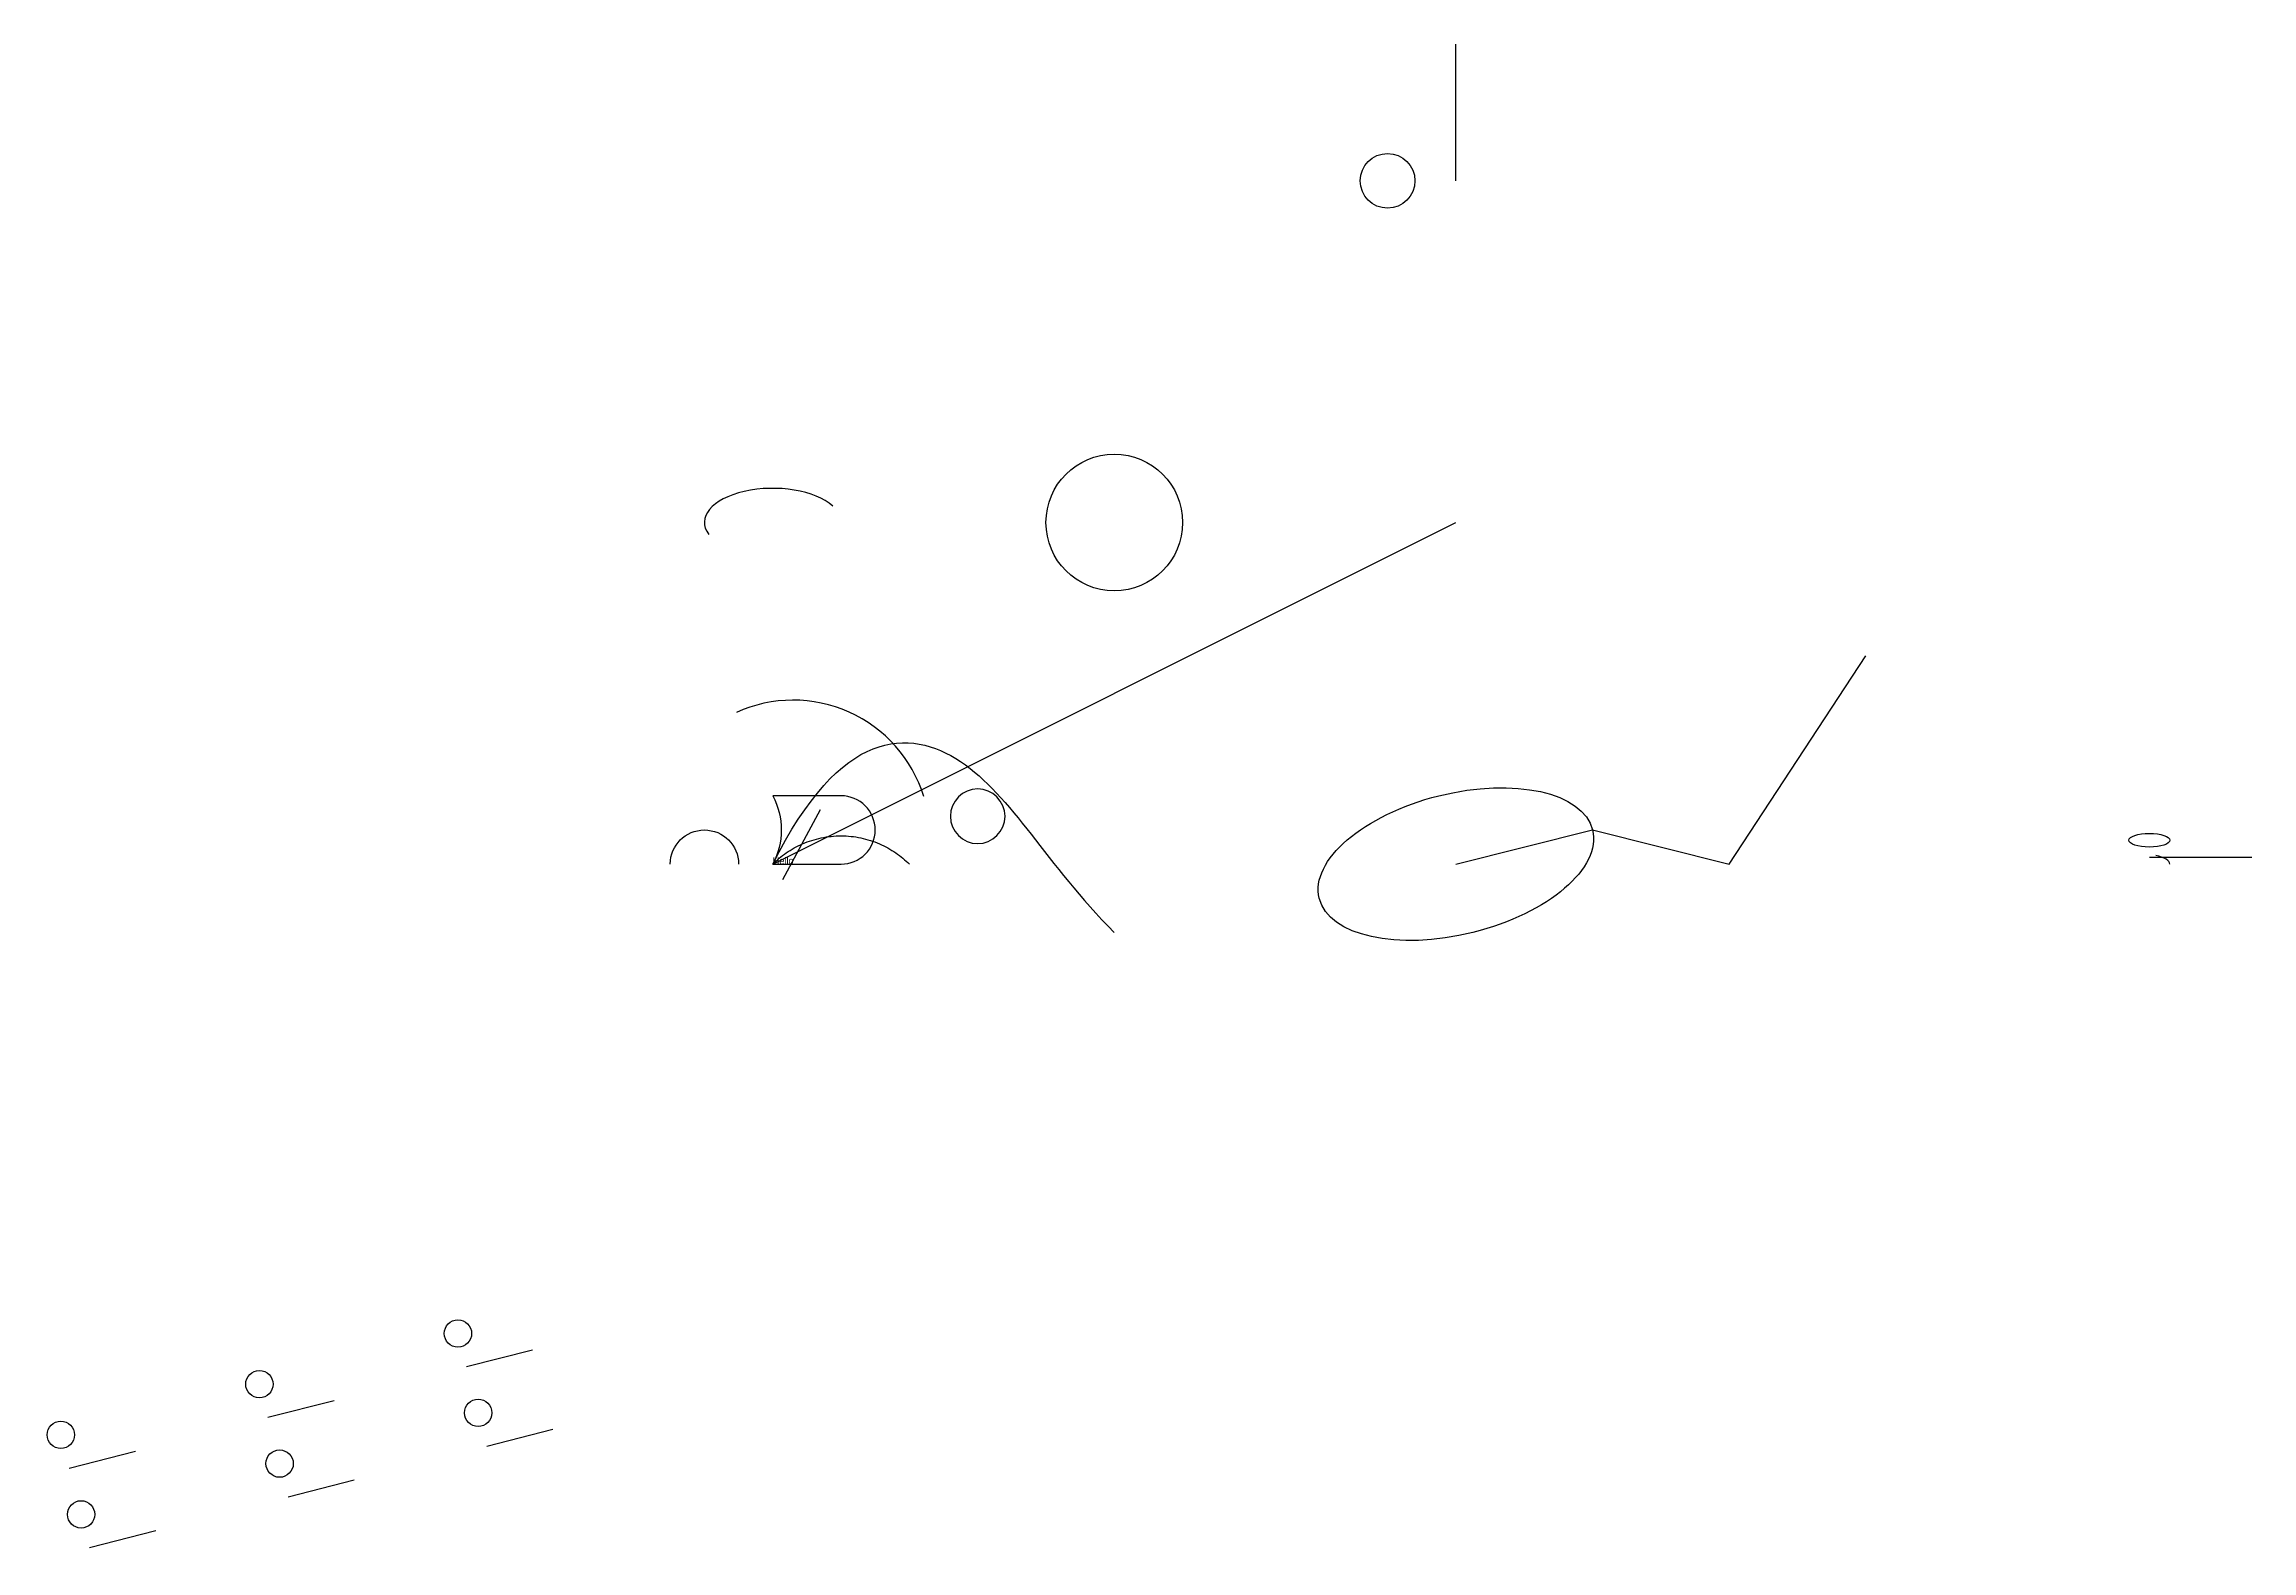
# Model space of a CAD drawing. Header units: millimetres. Extents: x -107 to 216, y -100 to 120.
import ezdxf

# ---------------------------------------------------------------- set-up
doc = ezdxf.new("R2010")
doc.units = ezdxf.units.MM
doc.header["$MEASUREMENT"] = 0
doc.layers.add('Cut', color=7, linetype='Continuous')
doc.layers.add('Parts', color=7, linetype='Continuous')

# ---------------------------------------------------------------- blocks, each defined once
blk = doc.blocks.new('Peg', base_point=(5, 0))
blk.add_line((5, 0), (15, 0))
at = {"layer": 'Cut'}
blk.add_circle((5, 5), 2, dxfattribs=at)
blk = doc.blocks.new('Outer')
blk.add_arc((0, 0), 3, 0, 57.2958)
blk.add_blockref('Peg', (1, 2))

msp = doc.modelspace()

# ---------------------------------------------------------------- linework, layer by layer
msp.add_line((1.5, -2.25, 3), (7, 8, 3))
msp.add_lwpolyline([(100, 0), (120, 5), (140, 0), (160, 30.5)])
msp.add_circle((50, 50), 10)
at = {"extrusion": (0, 0, -1)}
msp.add_circle((-30, 7), 4, dxfattribs=at)
msp.add_arc((3, 4), 20, 17.1887, 114.5916)
msp.add_arc((10, 0), 5, 0, 180, dxfattribs=at)
msp.add_ellipse((0, 50), major_axis=(10, 0), ratio=0.5, start_param=0.5, end_param=3.5)
msp.add_ellipse((100, 0), major_axis=(20, 5), ratio=0.5)
msp.add_open_spline([(0, 0), (10, 20), (30, 20), (40, 0), (50, -10)], degree=3)
msp.add_rational_spline([(0, 0), (10, 10), (20, 0)], [1, 0.707106781187, 1], degree=2)
at = {"layer": 'Cut'}
msp.add_line((0, 0), (100, 50), dxfattribs=at)
msp.add_lwpolyline([(0, 0), (10, 0, 1), (10, 10), (0, 10, -0.25)], format="xyb", close=True, dxfattribs=at)

# ---------------------------------------------------------------- block references
at = {"rotation": 14.32394487827058, "row_count": 2, "column_count": 3, "row_spacing": 12, "column_spacing": 30}
msp.add_blockref('Peg', (-100, -100), dxfattribs=at)
at = {"layer": 'Cut', "xscale": 1.5, "yscale": 0.5}
msp.add_blockref('Outer', (200, 0), dxfattribs=at)
at = {"layer": 'Parts', "xscale": 2, "yscale": 2, "zscale": 2, "rotation": 90}
msp.add_blockref('Peg', (100, 100), dxfattribs=at)

# ---------------------------------------------------------------- texts
msp.add_text('Hello', height=1).set_placement((0, 0))

doc.saveas('drawing.dxf')
